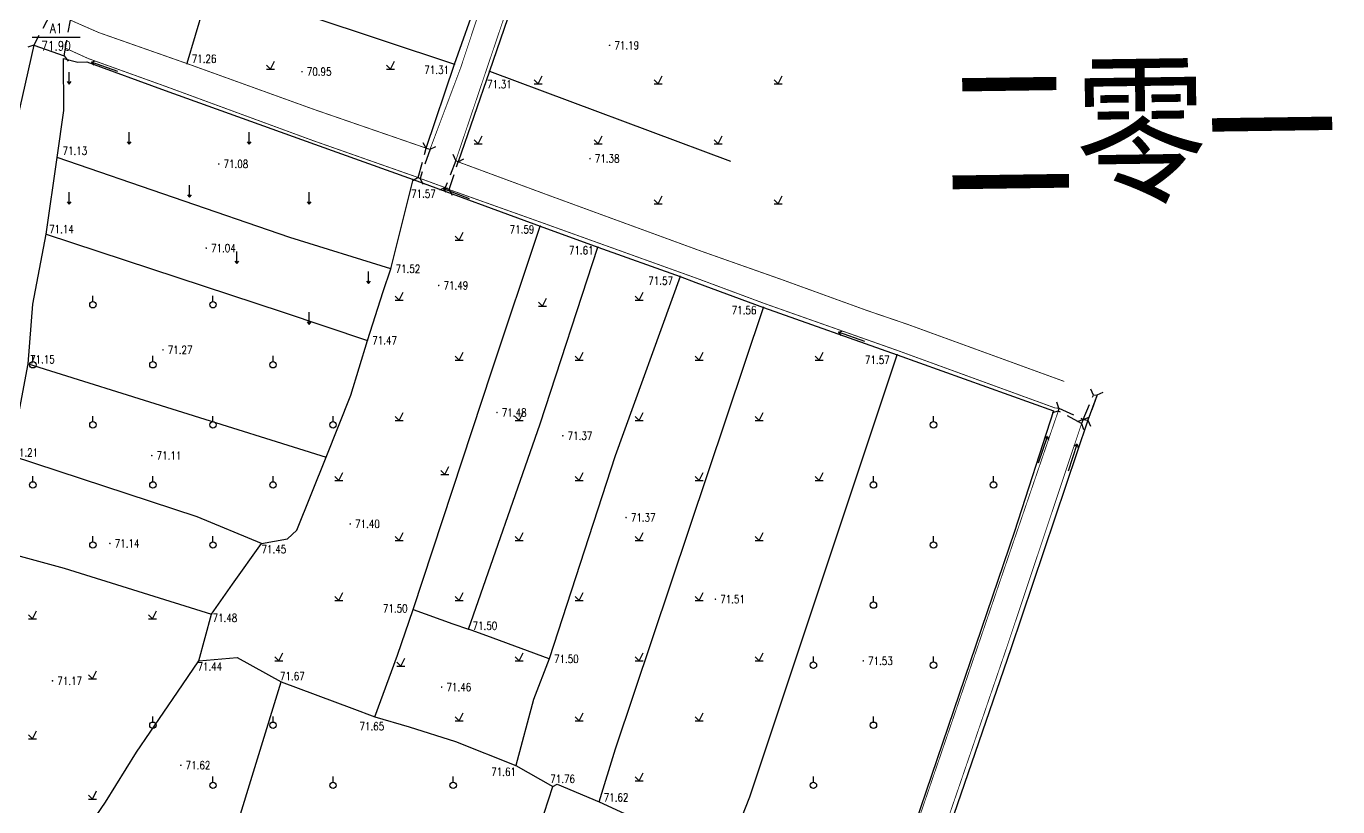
# Model space of a CAD drawing. Extents: x 10519 to 17598, y -625 to 2857.
# Drawn here: x 14076.6 to 14240.4, y 324.6 to 422 of the extents above; entities that cross this region are included whole.
import ezdxf
from ezdxf.enums import TextEntityAlignment as Align

# ---------------------------------------------------------------- set-up
doc = ezdxf.new("R2010")
doc.units = 0
doc.header["$MEASUREMENT"] = 0
doc.linetypes.add('X3', pattern=[5, 4, -1])
doc.linetypes.add('X5', pattern=[3, 2, -1])
doc.layers.get('0').update_dxf_attribs({"linetype": 'CONTINUOUS'})
for name, color, linetype in [('0000原地形', 252, 'CONTINUOUS'), ('000道路名称', 6, 'CONTINUOUS'), ('GCD', 224, 'CONTINUOUS')]:
    doc.layers.add(name, color=color, linetype=linetype)
doc.styles.add('HZ', font='txt8.shx', dxfattribs={"width": 0.8, "bigfont": 'hz.shx'})
doc.styles.get("Standard").update_dxf_attribs({"font": 'txt8.shx', "width": 0.8, "bigfont": 'hz.shx'})
doc.styles.add('黑体', font='SIMHEI.TTF', dxfattribs={"width": 0.8})
doc.linetypes.add('10421', pattern='A,2,[150,AAA.SHX,S=1,R=0,X=0,Y=1],1e-11', length=2)

# ---------------------------------------------------------------- blocks, each defined once
blk = doc.blocks.new('GC200')
at = {"linetype": 'Continuous', "const_width": 0.2, "flags": 128}
blk.add_lwpolyline([(-0.1, 0, 1), (0.1, 0, 1)], format="xyb", close=True, dxfattribs=at)

msp = doc.modelspace()

# ---------------------------------------------------------------- linework, layer by layer
at = {"layer": '0000原地形', "linetype": 'Continuous'}
for p, q in [((14140.37, 433.56, 70.89), (14134.45, 416.43, 70.89)), ((14130.1, 417.29), (14134.32, 429.25)), ((14098.73, 424.38), (14096.67, 417.38)), ((14111.75, 423.39), (14130.1, 417.29)), ((14077.55, 419.67), (14074.73, 407.11)), ((14077.55, 419.67), (14076.79, 419.43)), ((14077.32, 420.69), (14083.32, 420.69)), ((14077.55, 419.67), (14081.35, 418.33)), ((14081.27, 418, 71.2), (14083.04, 417.54, 71.2)), ((14081.28, 411.51, 71.92), (14081.27, 418, 71.92)), ((14081.27, 418, 71.92), (14081.27, 418, 71.92)), ((14081.35, 418.33), (14081.82, 417.68)), ((14083.04, 417.54, 71.2), (14084.15, 417.6, 71.2)), ((14084.15, 417.6, 71.2), (14093.94, 414, 71.2)), ((14126.57, 406.81), (14130.1, 417.29)), ((14134.45, 416.43, 70.89), (14130.54, 405.11, 70.89)), ((14134.45, 416.43, 70.89), (14164.55, 405.19, 70.89)), ((14093.94, 414, 71.2), (14112.61, 407.32, 71.2)), ((14080.47, 405.66, 71.92), (14081.28, 411.51, 71.92)), ((14112.61, 407.32, 71.2), (14124.91, 402.9, 71.2)), ((14126.57, 406.81), (14126.17, 407.5)), ((14126.57, 406.81), (14127.04, 406.69)), ((14127.04, 406.69), (14127.76, 407.04)), ((14079.09, 396.06, 71.92), (14080.47, 405.66, 71.92)), ((14109.51, 395.68, 71.15), (14080.47, 405.66, 71.15)), ((14130.26, 405.29), (14129.94, 406.02)), ((14130.26, 405.29), (14130.54, 405.11)), ((14130.54, 405.11), (14131.26, 405.48)), ((14125.57, 403.14), (14124.87, 402.74)), ((14125.57, 403.14), (14125.79, 403.04)), ((14125.79, 403.04), (14126.14, 402.33)), ((14124.91, 402.9, 71.2), (14140.81, 397.08, 71.2)), ((14128.93, 401.89), (14128.2, 401.57)), ((14128.93, 401.89), (14129.44, 401.64)), ((14129.44, 401.64), (14129.81, 400.93)), ((14134.74, 379, 71.44), (14140.81, 397.08, 71.44)), ((14140.81, 397.08, 71.2), (14148.01, 394.45, 71.2)), ((14077.42, 387.35, 71.92), (14079.09, 396.06, 71.92)), ((14079.09, 396.06, 71.14), (14108.58, 386.39, 71.14)), ((14122.13, 391.75, 71.15), (14109.51, 395.68, 71.15)), ((14140.81, 372.4, 71.44), (14148.01, 394.45, 71.44)), ((14148.01, 394.45, 71.2), (14158.26, 390.8, 71.2)), ((14158.26, 390.8, 71.57), (14150.18, 368.4, 71.57)), ((14158.26, 390.8, 71.2), (14160.23, 390.06, 71.2)), ((14160.23, 390.06, 71.2), (14168.68, 386.94, 71.2)), ((14076.82, 379.89, 71.92), (14077.42, 387.35, 71.92)), ((14150.21, 331.81, 71.44), (14168.68, 386.94, 71.44)), ((14168.68, 386.94, 71.2), (14185.38, 381.02, 71.2)), ((14108.58, 386.39, 71.14), (14119.22, 382.82, 71.14)), ((14167, 325.82, 71.44), (14185.38, 381.02, 71.44)), ((14185.38, 381.02, 71.2), (14204.91, 374.03, 71.2)), ((14075.28, 371.68, 71.92), (14076.82, 379.89, 71.92)), ((14076.82, 379.89, 71.15), (14114.04, 368.25, 71.15)), ((14124.94, 349.22, 71.44), (14134.74, 379, 71.44)), ((14210.38, 376.01), (14209.2, 372.85)), ((14209.89, 375.98), (14209.59, 376.72)), ((14209.89, 375.98), (14210.38, 376.01)), ((14210.38, 376.01), (14211.11, 376.34)), ((14204.91, 374.03), (14200.04, 358.96)), ((14205.51, 374), (14204.74, 373.77)), ((14205.59, 374.34), (14205.31, 375.09)), ((14205.59, 374.34), (14205.51, 374)), ((14131.85, 346.77, 71.44), (14140.81, 372.4, 71.44)), ((14209.2, 372.85), (14199.57, 344.31)), ((14208.62, 372.96), (14207.88, 372.66)), ((14208.62, 372.96), (14208.43, 372.46)), ((14208.43, 372.46), (14208.66, 371.7)), ((14208.62, 372.96), (14209.37, 373.25)), ((14208.62, 372.96), (14209.2, 372.85)), ((14209.2, 372.85), (14209.53, 372.12)), ((14097.93, 360.78, 71.45), (14074.75, 368.4, 71.45)), ((14110.39, 359.14, 71.48), (14114.04, 368.25, 71.48)), ((14150.18, 368.4, 71.57), (14141.92, 343.05, 71.57)), ((14105.98, 357.44, 71.45), (14097.93, 360.78, 71.45)), ((14109.22, 358.03, 71.48), (14110.39, 359.14, 71.48)), ((14200.04, 358.96), (14187.58, 322.37)), ((14102.36, 352.4, 71.48), (14105.98, 357.44, 71.48)), ((14105.98, 357.44, 71.48), (14109.22, 358.03, 71.48)), ((14073.05, 356.62, 71.3), (14081.33, 354.38, 71.3)), ((14081.33, 354.38, 71.3), (14099.74, 348.64, 71.3)), ((14099.74, 348.64, 71.48), (14102.36, 352.4, 71.48)), ((14122.96, 343.53, 71.44), (14124.94, 349.22, 71.44)), ((14124.94, 349.22, 71.44), (14129.9, 347.43, 71.44)), ((14129.9, 347.43, 71.44), (14131.85, 346.77, 71.44)), ((14134.9, 345.64, 71.57), (14131.85, 346.77, 71.57)), ((14141.92, 343.05, 71.57), (14134.9, 345.64, 71.57)), ((14199.57, 344.31), (14188.41, 311.78)), ((14098.16, 342.79, 71.44), (14102.94, 343.21, 71.44)), ((14102.94, 343.21, 71.44), (14108.43, 340.18, 71.44)), ((14120.16, 335.82, 71.44), (14122.96, 343.53, 71.44)), ((14141.92, 343.05, 71.5), (14139.94, 337.98, 71.5)), ((14102.49, 320.86, 71.67), (14108.43, 340.18, 71.67)), ((14108.43, 340.18, 71.44), (14117.27, 336.89, 71.44)), ((14139.94, 337.98, 71.5), (14137.75, 329.75, 71.5)), ((14117.27, 336.89, 71.44), (14120.16, 335.82, 71.44)), ((14120.16, 335.82, 71.44), (14124.42, 334.55, 71.44)), ((14124.42, 334.55, 71.44), (14130.21, 332.76, 71.44)), ((14130.21, 332.76, 71.44), (14137.75, 329.75, 71.44)), ((14148.18, 325.22, 71.44), (14150.21, 331.81, 71.44)), ((14137.75, 329.75, 71.44), (14142.39, 327.14, 71.44)), ((14140.76, 322.12, 71.55), (14142.39, 327.14, 71.55)), ((14142.39, 327.14, 71.44), (14142.93, 327.41, 71.44)), ((14142.93, 327.41, 71.44), (14148.18, 325.22, 71.44)), ((14148.18, 325.22, 71.44), (14155.04, 322.06, 71.44)), ((14163.83, 317.83, 71.44), (14167, 325.82, 71.44))]:
    msp.add_line(p, q, dxfattribs=at)
at = {"layer": '0000原地形', "linetype": 'X5'}
for p, q in [((14079.6, 423.52), (14077.55, 419.67)), ((14081.35, 418.33), (14082.11, 422.8)), ((14125.57, 403.14), (14126.57, 406.81)), ((14127.04, 406.69), (14125.79, 403.04)), ((14130.26, 405.29), (14128.93, 401.89)), ((14129.44, 401.64), (14130.54, 405.11)), ((14208.62, 372.96), (14209.89, 375.98)), ((14210.38, 376.01), (14209.2, 372.85)), ((14208.43, 372.46), (14205.51, 374)), ((14205.59, 374.34), (14208.62, 372.96))]:
    msp.add_line(p, q, dxfattribs=at)
at = {"layer": '0000原地形'}
for p, q in [((14081.95, 414.82), (14081.95, 416.32)), ((14084.74, 417.57), (14085.22, 417.7)), ((14088.04, 416.39), (14084.74, 417.57)), ((14084.74, 417.57), (14085.03, 417.16)), ((14106.61, 417.19), (14107.11, 416.69)), ((14106.61, 416.69), (14107.61, 416.69)), ((14107.11, 416.69), (14107.61, 417.69)), ((14121.61, 417.19), (14122.11, 416.69)), ((14121.61, 416.69), (14122.61, 416.69)), ((14122.11, 416.69), (14122.61, 417.69)), ((14081.7, 415.12), (14081.95, 414.82)), ((14081.95, 414.82), (14082.2, 415.12)), ((14140.04, 415.36), (14140.54, 414.86)), ((14140.04, 414.86), (14141.04, 414.86)), ((14140.54, 414.86), (14141.04, 415.86)), ((14155.04, 415.36), (14155.54, 414.86)), ((14155.04, 414.86), (14156.04, 414.86)), ((14155.54, 414.86), (14156.04, 415.86)), ((14170.04, 415.36), (14170.54, 414.86)), ((14170.04, 414.86), (14171.04, 414.86)), ((14170.54, 414.86), (14171.04, 415.86)), ((14089.45, 407.32), (14089.45, 408.82)), ((14104.45, 407.32), (14104.45, 408.82)), ((14133.04, 407.36), (14133.54, 408.36)), ((14148.04, 407.36), (14148.54, 408.36)), ((14163.04, 407.36), (14163.54, 408.36)), ((14089.2, 407.62), (14089.45, 407.32)), ((14089.45, 407.32), (14089.7, 407.62)), ((14104.2, 407.62), (14104.45, 407.32)), ((14104.45, 407.32), (14104.7, 407.62)), ((14132.54, 407.86), (14133.04, 407.36)), ((14132.54, 407.36), (14133.54, 407.36)), ((14147.54, 407.86), (14148.04, 407.36)), ((14147.54, 407.36), (14148.54, 407.36)), ((14162.54, 407.86), (14163.04, 407.36)), ((14162.54, 407.36), (14163.54, 407.36)), ((14096.98, 400.7), (14096.98, 402.2)), ((14128.71, 401.75), (14129.2, 401.87)), ((14131.97, 400.48), (14128.71, 401.75)), ((14128.71, 401.75), (14128.99, 401.33)), ((14081.7, 400.12), (14081.95, 399.82)), ((14081.95, 399.82), (14081.95, 401.32)), ((14081.95, 399.82), (14082.2, 400.12)), ((14096.73, 401), (14096.98, 400.7)), ((14096.98, 400.7), (14097.23, 401)), ((14111.7, 400.12), (14111.95, 399.82)), ((14111.95, 399.82), (14111.95, 401.32)), ((14111.95, 399.82), (14112.2, 400.12)), ((14155.04, 400.36), (14155.54, 399.86)), ((14155.04, 399.86), (14156.04, 399.86)), ((14155.54, 399.86), (14156.04, 400.86)), ((14170.04, 400.36), (14170.54, 399.86)), ((14170.04, 399.86), (14171.04, 399.86)), ((14170.54, 399.86), (14171.04, 400.86)), ((14130.16, 395.83), (14130.66, 395.33)), ((14130.16, 395.33), (14131.16, 395.33)), ((14130.66, 395.33), (14131.16, 396.33)), ((14102.89, 392.42), (14102.89, 393.92)), ((14102.64, 392.72), (14102.89, 392.42)), ((14102.89, 392.42), (14103.14, 392.72)), ((14119.11, 390.2), (14119.36, 389.9)), ((14119.36, 389.9), (14119.36, 391.4)), ((14119.36, 389.9), (14119.61, 390.2)), ((14084.92, 387.67), (14084.92, 388.37)), ((14099.92, 387.67), (14099.92, 388.37)), ((14122.66, 388.33), (14123.16, 387.83)), ((14123.16, 387.83), (14123.66, 388.83)), ((14152.66, 388.33), (14153.16, 387.83)), ((14153.16, 387.83), (14153.66, 388.83)), ((14122.66, 387.83), (14123.66, 387.83)), ((14140.6, 387.57), (14141.1, 387.07)), ((14140.6, 387.07), (14141.6, 387.07)), ((14141.1, 387.07), (14141.6, 388.07)), ((14152.66, 387.83), (14153.66, 387.83)), ((14111.7, 385.12), (14111.95, 384.82)), ((14111.95, 384.82), (14111.95, 386.32)), ((14111.95, 384.82), (14112.2, 385.12)), ((14178.04, 383.85), (14178.52, 383.98)), ((14181.33, 382.67), (14178.04, 383.85)), ((14178.04, 383.85), (14178.33, 383.44)), ((14077.42, 380.17), (14077.42, 380.87)), ((14092.42, 380.17), (14092.42, 380.87)), ((14107.42, 380.17), (14107.42, 380.87)), ((14130.16, 380.83), (14130.66, 380.33)), ((14130.16, 380.33), (14131.16, 380.33)), ((14130.66, 380.33), (14131.16, 381.33)), ((14145.16, 380.83), (14145.66, 380.33)), ((14145.16, 380.33), (14146.16, 380.33)), ((14145.66, 380.33), (14146.16, 381.33)), ((14160.16, 380.83), (14160.66, 380.33)), ((14160.16, 380.33), (14161.16, 380.33)), ((14160.66, 380.33), (14161.16, 381.33)), ((14175.16, 380.83), (14175.66, 380.33)), ((14175.16, 380.33), (14176.16, 380.33)), ((14175.66, 380.33), (14176.16, 381.33)), ((14123.16, 372.83), (14123.66, 373.83)), ((14138.16, 372.83), (14138.66, 373.83)), ((14153.16, 372.83), (14153.66, 373.83)), ((14168.16, 372.83), (14168.66, 373.83)), ((14084.92, 372.67), (14084.92, 373.37)), ((14099.92, 372.67), (14099.92, 373.37)), ((14114.92, 372.67), (14114.92, 373.37)), ((14122.66, 373.33), (14123.16, 372.83)), ((14122.66, 372.83), (14123.66, 372.83)), ((14137.66, 373.33), (14138.16, 372.83)), ((14137.66, 372.83), (14138.66, 372.83)), ((14152.66, 373.33), (14153.16, 372.83)), ((14152.66, 372.83), (14153.66, 372.83)), ((14167.66, 373.33), (14168.16, 372.83)), ((14167.66, 372.83), (14168.66, 372.83)), ((14189.92, 372.67), (14189.92, 373.37)), ((14203.02, 367.51), (14204.16, 370.82)), ((14204.16, 370.82), (14203.76, 370.52)), ((14204.16, 370.82), (14204.3, 370.34)), ((14206.77, 366.55), (14207.85, 369.88)), ((14207.85, 369.88), (14207.45, 369.58)), ((14207.85, 369.88), (14208, 369.4)), ((14128.88, 366.06), (14129.38, 367.06)), ((14077.42, 365.17), (14077.42, 365.87)), ((14092.42, 365.17), (14092.42, 365.87)), ((14107.42, 365.17), (14107.42, 365.87)), ((14115.16, 365.83), (14115.66, 365.33)), ((14115.16, 365.33), (14116.16, 365.33)), ((14115.66, 365.33), (14116.16, 366.33)), ((14128.38, 366.56), (14128.88, 366.06)), ((14128.38, 366.06), (14129.38, 366.06)), ((14145.16, 365.83), (14145.66, 365.33)), ((14145.16, 365.33), (14146.16, 365.33)), ((14145.66, 365.33), (14146.16, 366.33)), ((14160.16, 365.83), (14160.66, 365.33)), ((14160.16, 365.33), (14161.16, 365.33)), ((14160.66, 365.33), (14161.16, 366.33)), ((14175.16, 365.83), (14175.66, 365.33)), ((14175.16, 365.33), (14176.16, 365.33)), ((14175.66, 365.33), (14176.16, 366.33)), ((14182.42, 365.17), (14182.42, 365.87)), ((14197.42, 365.17), (14197.42, 365.87)), ((14123.16, 357.83), (14123.66, 358.83)), ((14138.16, 357.83), (14138.66, 358.83)), ((14153.16, 357.83), (14153.66, 358.83)), ((14168.16, 357.83), (14168.66, 358.83)), ((14084.92, 357.67), (14084.92, 358.37)), ((14099.92, 357.67), (14099.92, 358.37)), ((14122.66, 358.33), (14123.16, 357.83)), ((14122.66, 357.83), (14123.66, 357.83)), ((14137.66, 358.33), (14138.16, 357.83)), ((14137.66, 357.83), (14138.66, 357.83)), ((14152.66, 358.33), (14153.16, 357.83)), ((14152.66, 357.83), (14153.66, 357.83)), ((14167.66, 358.33), (14168.16, 357.83)), ((14167.66, 357.83), (14168.66, 357.83)), ((14189.92, 357.67), (14189.92, 358.37)), ((14115.16, 350.83), (14115.66, 350.33)), ((14115.66, 350.33), (14116.16, 351.33)), ((14130.16, 350.83), (14130.66, 350.33)), ((14130.66, 350.33), (14131.16, 351.33)), ((14145.16, 350.83), (14145.66, 350.33)), ((14145.66, 350.33), (14146.16, 351.33)), ((14160.16, 350.83), (14160.66, 350.33)), ((14160.66, 350.33), (14161.16, 351.33)), ((14182.42, 350.17), (14182.42, 350.87)), ((14077.36, 348.06), (14077.86, 349.06)), ((14092.36, 348.06), (14092.86, 349.06)), ((14115.16, 350.33), (14116.16, 350.33)), ((14130.16, 350.33), (14131.16, 350.33)), ((14145.16, 350.33), (14146.16, 350.33)), ((14160.16, 350.33), (14161.16, 350.33)), ((14076.86, 348.56), (14077.36, 348.06)), ((14076.86, 348.06), (14077.86, 348.06)), ((14091.86, 348.56), (14092.36, 348.06)), ((14091.86, 348.06), (14092.86, 348.06)), ((14107.66, 343.33), (14108.16, 342.83)), ((14107.66, 342.83), (14108.66, 342.83)), ((14108.16, 342.83), (14108.66, 343.83)), ((14122.9, 342.66), (14123.4, 342.16)), ((14123.4, 342.16), (14123.9, 343.16)), ((14137.66, 343.33), (14138.16, 342.83)), ((14137.66, 342.83), (14138.66, 342.83)), ((14138.16, 342.83), (14138.66, 343.83)), ((14152.66, 343.33), (14153.16, 342.83)), ((14152.66, 342.83), (14153.66, 342.83)), ((14153.16, 342.83), (14153.66, 343.83)), ((14167.66, 343.33), (14168.16, 342.83)), ((14167.66, 342.83), (14168.66, 342.83)), ((14168.16, 342.83), (14168.66, 343.83)), ((14174.92, 342.67), (14174.92, 343.37)), ((14189.92, 342.67), (14189.92, 343.37)), ((14084.36, 341.06), (14084.86, 340.56)), ((14084.86, 340.56), (14085.36, 341.56)), ((14122.9, 342.16), (14123.9, 342.16)), ((14084.36, 340.56), (14085.36, 340.56)), ((14092.42, 335.17), (14092.42, 335.87)), ((14107.42, 335.17), (14107.42, 335.87)), ((14130.66, 335.33), (14131.16, 336.33)), ((14145.66, 335.33), (14146.16, 336.33)), ((14160.66, 335.33), (14161.16, 336.33)), ((14182.42, 335.17), (14182.42, 335.87)), ((14130.16, 335.83), (14130.66, 335.33)), ((14130.16, 335.33), (14131.16, 335.33)), ((14145.16, 335.83), (14145.66, 335.33)), ((14145.16, 335.33), (14146.16, 335.33)), ((14160.16, 335.83), (14160.66, 335.33)), ((14160.16, 335.33), (14161.16, 335.33)), ((14076.86, 333.56), (14077.36, 333.06)), ((14076.86, 333.06), (14077.86, 333.06)), ((14077.36, 333.06), (14077.86, 334.06)), ((14099.92, 327.67), (14099.92, 328.37)), ((14114.92, 327.67), (14114.92, 328.37)), ((14129.92, 327.67), (14129.92, 328.37)), ((14152.66, 328.33), (14153.16, 327.83)), ((14152.66, 327.83), (14153.66, 327.83)), ((14153.16, 327.83), (14153.66, 328.83)), ((14174.92, 327.67), (14174.92, 328.37)), ((14084.36, 326.06), (14084.86, 325.56)), ((14084.86, 325.56), (14085.36, 326.56)), ((14084.36, 325.56), (14085.36, 325.56))]:
    msp.add_line(p, q, dxfattribs=at)
at = {"layer": '0000原地形', "linetype": '10421'}
for p, q in [((14122.13, 391.75, 71.15), (14124.91, 402.9, 71.15)), ((14121.17, 388.9, 71.15), (14122.13, 391.75, 71.15)), ((14119.22, 382.82, 71.15), (14121.17, 388.9, 71.15)), ((14117.13, 375.96, 71.15), (14119.22, 382.82, 71.15)), ((14114.04, 368.25, 71.15), (14117.13, 375.96, 71.15)), ((14098.16, 342.79, 71.77), (14099.74, 348.64, 71.77)), ((14095.49, 338.91, 71.77), (14098.16, 342.79, 71.77)), ((14090.39, 331.42, 71.77), (14095.49, 338.91, 71.77)), ((14086.51, 325.18, 71.77), (14090.39, 331.42, 71.77)), ((14083.56, 320.87, 71.77), (14086.51, 325.18, 71.77))]:
    msp.add_line(p, q, dxfattribs=at)
at = {"layer": '0000原地形', "linetype": 'X3', "const_width": 0.1, "elevation": 70.87, "flags": 128}
msp.add_lwpolyline([(14181.33, 564.6), (14179.61, 559.77), (14172.42, 538.68), (14152.3, 480.44), (14143.42, 454.7), (14130.85, 416.82), (14127.04, 406.69)], dxfattribs=at)
at = {"layer": '0000原地形', "linetype": 'Continuous', "const_width": 0.1, "flags": 128}
for points in [[(14130.26, 405.29), (14139.82, 433.59), (14150.1, 463.65), (14163.31, 501.75), (14167.67, 514.68), (14172.93, 529.67), (14182.88, 558.84), (14184.58, 563.83)], [(14081.52, 419.29), (14084.33, 418.01), (14094.11, 414.49), (14112.39, 407.77), (14125.57, 403.14)], [(14125.79, 403.04), (14128.93, 401.89)], [(14129.44, 401.64), (14129.44, 401.64), (14140.67, 397.64), (14160.34, 390.57), (14168.89, 387.39), (14185.47, 381.54), (14205.11, 374.38), (14205.59, 374.34)], [(14205.51, 374), (14200.29, 358.77), (14187.85, 322.4), (14184.87, 313.41), (14177.75, 292.56), (14170.53, 271.11), (14155.84, 228.03), (14146.83, 201.59), (14135.78, 169.55)]]:
    msp.add_lwpolyline(points, dxfattribs=at)
at = {"layer": '0000原地形', "linetype": 'X3', "const_width": 0.1, "flags": 128}
for points in [[(14082.11, 422.8), (14085.65, 421.25), (14096.67, 417.38), (14112.6, 411.63), (14126.57, 406.81)], [(14130.54, 405.11), (14130.54, 405.11), (14141.85, 400.93), (14160.84, 393.98), (14170.88, 390.44), (14170.88, 390.44), (14181.58, 386.56), (14186.65, 384.83), (14206.26, 377.69)], [(14208.43, 372.46), (14199.07, 344.48), (14187.91, 311.94), (14177.15, 279.95), (14170.29, 259.72), (14151.6, 205.43), (14139.2, 168.69)]]:
    msp.add_lwpolyline(points, dxfattribs=at)
at = {"layer": '0000原地形', "linetype": 'Continuous'}
msp.add_arc((14200.36, 358.86), 0.336, 161.0733, 161.1178, dxfattribs=at)
at = {"layer": '0000原地形'}
for centre in [(14084.92, 387.27), (14099.92, 387.27), (14077.42, 379.77), (14092.42, 379.77), (14107.42, 379.77), (14084.92, 372.27), (14099.92, 372.27), (14114.92, 372.27), (14189.92, 372.27), (14077.42, 364.77), (14092.42, 364.77), (14107.42, 364.77), (14182.42, 364.77), (14197.42, 364.77), (14084.92, 357.27), (14099.92, 357.27), (14189.92, 357.27), (14182.42, 349.77), (14174.92, 342.27), (14189.92, 342.27), (14092.42, 334.77), (14107.42, 334.77), (14182.42, 334.77), (14099.92, 327.27), (14114.92, 327.27), (14129.92, 327.27), (14174.92, 327.27)]:
    msp.add_ellipse(centre, major_axis=(-0.283, 0.283), ratio=1, start_param=3.926991, end_param=10.210176, dxfattribs=at)

# ---------------------------------------------------------------- block references
at = {"layer": 'GCD', "linetype": 'Continuous'}
ref = msp.add_blockref('GC200', (14149.46, 419.65, 71.19), dxfattribs=dict(at, xscale=0.5, yscale=0.5, zscale=0.5))
ref.add_attrib('height', '71.19', dxfattribs={"linetype": 'Continuous', "height": 1, "style": 'HZ', "width": 0.8}).set_placement((14150.06, 419.65, 71.19), align=Align.MIDDLE_LEFT)
ref = msp.add_blockref('GC200', (14096.67, 417.38, 71.26), dxfattribs=dict(at, xscale=0.5, yscale=0.5, zscale=0.5))
ref.add_attrib('height', '71.26', dxfattribs={"linetype": 'Continuous', "height": 1, "style": 'HZ', "width": 0.8}).set_placement((14097.27, 417.98, 71.26), align=Align.MIDDLE_LEFT)
ref = msp.add_blockref('GC200', (14111.04, 416.37, 70.95), dxfattribs=dict(at, xscale=0.5, yscale=0.5, zscale=0.5))
ref.add_attrib('height', '70.95', dxfattribs={"linetype": 'Continuous', "height": 1, "style": 'HZ', "width": 0.8}).set_placement((14111.64, 416.37, 70.95), align=Align.MIDDLE_LEFT)
ref = msp.add_blockref('GC200', (14130.1, 417.29, 71.31), dxfattribs=dict(at, xscale=0.5, yscale=0.5, zscale=0.5))
ref.add_attrib('height', '71.31', dxfattribs={"linetype": 'Continuous', "height": 1, "style": 'HZ', "width": 0.8}).set_placement((14126.32, 416.59, 71.31), align=Align.MIDDLE_LEFT)
ref = msp.add_blockref('GC200', (14134.45, 416.43, 71.31), dxfattribs=dict(at, xscale=0.5, yscale=0.5, zscale=0.5))
ref.add_attrib('height', '71.31', dxfattribs={"linetype": 'Continuous', "height": 1, "style": 'HZ', "width": 0.8}).set_placement((14134.16, 414.8, 71.31), align=Align.MIDDLE_LEFT)
ref = msp.add_blockref('GC200', (14080.47, 405.66, 71.13), dxfattribs=dict(at, xscale=0.5, yscale=0.5, zscale=0.5))
ref.add_attrib('height', '71.13', dxfattribs={"linetype": 'Continuous', "height": 1, "style": 'HZ', "width": 0.8}).set_placement((14081.13, 406.49, 71.13), align=Align.MIDDLE_LEFT)
ref = msp.add_blockref('GC200', (14100.64, 404.84, 71.08), dxfattribs=dict(at, xscale=0.5, yscale=0.5, zscale=0.5))
ref.add_attrib('height', '71.08', dxfattribs={"linetype": 'Continuous', "height": 1, "style": 'HZ', "width": 0.8}).set_placement((14101.24, 404.84, 71.08), align=Align.MIDDLE_LEFT)
ref = msp.add_blockref('GC200', (14147.02, 405.51, 71.38), dxfattribs=dict(at, xscale=0.5, yscale=0.5, zscale=0.5))
ref.add_attrib('height', '71.38', dxfattribs={"linetype": 'Continuous', "height": 1, "style": 'HZ', "width": 0.8}).set_placement((14147.62, 405.51, 71.38), align=Align.MIDDLE_LEFT)
ref = msp.add_blockref('GC200', (14124.91, 402.9, 71.57), dxfattribs=dict(at, xscale=0.5, yscale=0.5, zscale=0.5))
ref.add_attrib('height', '71.57', dxfattribs={"linetype": 'Continuous', "height": 1, "style": 'HZ', "width": 0.8}).set_placement((14124.67, 401.13, 71.57), align=Align.MIDDLE_LEFT)
ref = msp.add_blockref('GC200', (14079.09, 396.06, 71.14), dxfattribs=dict(at, xscale=0.5, yscale=0.5, zscale=0.5))
ref.add_attrib('height', '71.14', dxfattribs={"linetype": 'Continuous', "height": 1, "style": 'HZ', "width": 0.8}).set_placement((14079.45, 396.71, 71.14), align=Align.MIDDLE_LEFT)
ref = msp.add_blockref('GC200', (14140.81, 397.08, 71.59), dxfattribs=dict(at, xscale=0.5, yscale=0.5, zscale=0.5))
ref.add_attrib('height', '71.59', dxfattribs={"linetype": 'Continuous', "height": 1, "style": 'HZ', "width": 0.8}).set_placement((14136.98, 396.68, 71.59), align=Align.MIDDLE_LEFT)
ref = msp.add_blockref('GC200', (14099.08, 394.34, 71.04), dxfattribs=dict(at, xscale=0.5, yscale=0.5, zscale=0.5))
ref.add_attrib('height', '71.04', dxfattribs={"linetype": 'Continuous', "height": 1, "style": 'HZ', "width": 0.8}).set_placement((14099.68, 394.34, 71.04), align=Align.MIDDLE_LEFT)
ref = msp.add_blockref('GC200', (14148.01, 394.45, 71.61), dxfattribs=dict(at, xscale=0.5, yscale=0.5, zscale=0.5))
ref.add_attrib('height', '71.61', dxfattribs={"linetype": 'Continuous', "height": 1, "style": 'HZ', "width": 0.8}).set_placement((14144.38, 394.06, 71.61), align=Align.MIDDLE_LEFT)
ref = msp.add_blockref('GC200', (14122.13, 391.75, 71.52), dxfattribs=dict(at, xscale=0.5, yscale=0.5, zscale=0.5))
ref.add_attrib('height', '71.52', dxfattribs={"linetype": 'Continuous', "height": 1, "style": 'HZ', "width": 0.8}).set_placement((14122.73, 391.75, 71.52), align=Align.MIDDLE_LEFT)
ref = msp.add_blockref('GC200', (14128.12, 389.68, 71.49), dxfattribs=dict(at, xscale=0.5, yscale=0.5, zscale=0.5))
ref.add_attrib('height', '71.49', dxfattribs={"linetype": 'Continuous', "height": 1, "style": 'HZ', "width": 0.8}).set_placement((14128.72, 389.68, 71.49), align=Align.MIDDLE_LEFT)
ref = msp.add_blockref('GC200', (14158.26, 390.8, 71.57), dxfattribs=dict(at, xscale=0.5, yscale=0.5, zscale=0.5))
ref.add_attrib('height', '71.57', dxfattribs={"linetype": 'Continuous', "height": 1, "style": 'HZ', "width": 0.8}).set_placement((14154.3, 390.27, 71.57), align=Align.MIDDLE_LEFT)
ref = msp.add_blockref('GC200', (14168.68, 386.94, 71.56), dxfattribs=dict(at, xscale=0.5, yscale=0.5, zscale=0.5))
ref.add_attrib('height', '71.56', dxfattribs={"linetype": 'Continuous', "height": 1, "style": 'HZ', "width": 0.8}).set_placement((14164.72, 386.59, 71.56), align=Align.MIDDLE_LEFT)
ref = msp.add_blockref('GC200', (14093.68, 381.64, 71.27), dxfattribs=dict(at, xscale=0.5, yscale=0.5, zscale=0.5))
ref.add_attrib('height', '71.27', dxfattribs={"linetype": 'Continuous', "height": 1, "style": 'HZ', "width": 0.8}).set_placement((14094.28, 381.64, 71.27), align=Align.MIDDLE_LEFT)
ref = msp.add_blockref('GC200', (14119.22, 382.82, 71.47), dxfattribs=dict(at, xscale=0.5, yscale=0.5, zscale=0.5))
ref.add_attrib('height', '71.47', dxfattribs={"linetype": 'Continuous', "height": 1, "style": 'HZ', "width": 0.8}).set_placement((14119.82, 382.82, 71.47), align=Align.MIDDLE_LEFT)
ref = msp.add_blockref('GC200', (14076.82, 379.89, 71.15), dxfattribs=dict(at, xscale=0.5, yscale=0.5, zscale=0.5))
ref.add_attrib('height', '71.15', dxfattribs={"linetype": 'Continuous', "height": 1, "style": 'HZ', "width": 0.8}).set_placement((14077.07, 380.45, 71.15), align=Align.MIDDLE_LEFT)
ref = msp.add_blockref('GC200', (14185.38, 381.02, 71.57), dxfattribs=dict(at, xscale=0.5, yscale=0.5, zscale=0.5))
ref.add_attrib('height', '71.57', dxfattribs={"linetype": 'Continuous', "height": 1, "style": 'HZ', "width": 0.8}).set_placement((14181.36, 380.37, 71.57), align=Align.MIDDLE_LEFT)
ref = msp.add_blockref('GC200', (14135.4, 373.81, 71.48), dxfattribs=dict(at, xscale=0.5, yscale=0.5, zscale=0.5))
ref.add_attrib('height', '71.48', dxfattribs={"linetype": 'Continuous', "height": 1, "style": 'HZ', "width": 0.8}).set_placement((14136, 373.81, 71.48), align=Align.MIDDLE_LEFT)
ref = msp.add_blockref('GC200', (14143.62, 370.91, 71.37), dxfattribs=dict(at, xscale=0.5, yscale=0.5, zscale=0.5))
ref.add_attrib('height', '71.37', dxfattribs={"linetype": 'Continuous', "height": 1, "style": 'HZ', "width": 0.8}).set_placement((14144.22, 370.91, 71.37), align=Align.MIDDLE_LEFT)
ref = msp.add_blockref('GC200', (14074.75, 368.4, 71.21), dxfattribs=dict(at, xscale=0.5, yscale=0.5, zscale=0.5))
ref.add_attrib('height', '71.21', dxfattribs={"linetype": 'Continuous', "height": 1, "style": 'HZ', "width": 0.8}).set_placement((14074.99, 368.81, 71.21), align=Align.MIDDLE_LEFT)
ref = msp.add_blockref('GC200', (14092.28, 368.43, 71.11), dxfattribs=dict(at, xscale=0.5, yscale=0.5, zscale=0.5))
ref.add_attrib('height', '71.11', dxfattribs={"linetype": 'Continuous', "height": 1, "style": 'HZ', "width": 0.8}).set_placement((14092.88, 368.43, 71.11), align=Align.MIDDLE_LEFT)
ref = msp.add_blockref('GC200', (14151.52, 360.7, 71.37), dxfattribs=dict(at, xscale=0.5, yscale=0.5, zscale=0.5))
ref.add_attrib('height', '71.37', dxfattribs={"linetype": 'Continuous', "height": 1, "style": 'HZ', "width": 0.8}).set_placement((14152.12, 360.7, 71.37), align=Align.MIDDLE_LEFT)
ref = msp.add_blockref('GC200', (14117.07, 359.9, 71.4), dxfattribs=dict(at, xscale=0.5, yscale=0.5, zscale=0.5))
ref.add_attrib('height', '71.40', dxfattribs={"linetype": 'Continuous', "height": 1, "style": 'HZ', "width": 0.8}).set_placement((14117.67, 359.9, 71.4), align=Align.MIDDLE_LEFT)
ref = msp.add_blockref('GC200', (14087.05, 357.47, 71.14), dxfattribs=dict(at, xscale=0.5, yscale=0.5, zscale=0.5))
ref.add_attrib('height', '71.14', dxfattribs={"linetype": 'Continuous', "height": 1, "style": 'HZ', "width": 0.8}).set_placement((14087.65, 357.47, 71.14), align=Align.MIDDLE_LEFT)
ref = msp.add_blockref('GC200', (14105.98, 357.44, 71.45), dxfattribs=dict(at, xscale=0.5, yscale=0.5, zscale=0.5))
ref.add_attrib('height', '71.45', dxfattribs={"linetype": 'Continuous', "height": 1, "style": 'HZ', "width": 0.8}).set_placement((14105.98, 356.74, 71.45), align=Align.MIDDLE_LEFT)
ref = msp.add_blockref('GC200', (14162.68, 350.5, 71.5), dxfattribs=dict(at, xscale=0.5, yscale=0.5, zscale=0.5))
ref.add_attrib('height', '71.51', dxfattribs={"linetype": 'Continuous', "height": 1, "style": 'HZ', "width": 0.8}).set_placement((14163.28, 350.5, 71.5), align=Align.MIDDLE_LEFT)
ref = msp.add_blockref('GC200', (14124.94, 349.22, 71.5), dxfattribs=dict(at, xscale=0.5, yscale=0.5, zscale=0.5))
ref.add_attrib('height', '71.50', dxfattribs={"linetype": 'Continuous', "height": 1, "style": 'HZ', "width": 0.8}).set_placement((14121.15, 349.35, 71.5), align=Align.MIDDLE_LEFT)
ref = msp.add_blockref('GC200', (14099.74, 348.64, 71.48), dxfattribs=dict(at, xscale=0.5, yscale=0.5, zscale=0.5))
ref.add_attrib('height', '71.48', dxfattribs={"linetype": 'Continuous', "height": 1, "style": 'HZ', "width": 0.8}).set_placement((14099.87, 348.17, 71.48), align=Align.MIDDLE_LEFT)
ref = msp.add_blockref('GC200', (14131.85, 346.77, 71.5), dxfattribs=dict(at, xscale=0.5, yscale=0.5, zscale=0.5))
ref.add_attrib('height', '71.50', dxfattribs={"linetype": 'Continuous', "height": 1, "style": 'HZ', "width": 0.8}).set_placement((14132.35, 347.19, 71.5), align=Align.MIDDLE_LEFT)
ref = msp.add_blockref('GC200', (14098.16, 342.79, 71.44), dxfattribs=dict(at, xscale=0.5, yscale=0.5, zscale=0.5))
ref.add_attrib('height', '71.44', dxfattribs={"linetype": 'Continuous', "height": 1, "style": 'HZ', "width": 0.8}).set_placement((14097.98, 342.09, 71.44), align=Align.MIDDLE_LEFT)
ref = msp.add_blockref('GC200', (14141.92, 343.05, 71.5), dxfattribs=dict(at, xscale=0.5, yscale=0.5, zscale=0.5))
ref.add_attrib('height', '71.50', dxfattribs={"linetype": 'Continuous', "height": 1, "style": 'HZ', "width": 0.8}).set_placement((14142.52, 343.05, 71.5), align=Align.MIDDLE_LEFT)
ref = msp.add_blockref('GC200', (14181.15, 342.8, 71.53), dxfattribs=dict(at, xscale=0.5, yscale=0.5, zscale=0.5))
ref.add_attrib('height', '71.53', dxfattribs={"linetype": 'Continuous', "height": 1, "style": 'HZ', "width": 0.8}).set_placement((14181.75, 342.8, 71.53), align=Align.MIDDLE_LEFT)
ref = msp.add_blockref('GC200', (14079.88, 340.31, 71.17), dxfattribs=dict(at, xscale=0.5, yscale=0.5, zscale=0.5))
ref.add_attrib('height', '71.17', dxfattribs={"linetype": 'Continuous', "height": 1, "style": 'HZ', "width": 0.8}).set_placement((14080.48, 340.31, 71.17), align=Align.MIDDLE_LEFT)
ref = msp.add_blockref('GC200', (14108.43, 340.18, 71.67), dxfattribs=dict(at, xscale=0.5, yscale=0.5, zscale=0.5))
ref.add_attrib('height', '71.67', dxfattribs={"linetype": 'Continuous', "height": 1, "style": 'HZ', "width": 0.8}).set_placement((14108.29, 340.9, 71.67), align=Align.MIDDLE_LEFT)
ref = msp.add_blockref('GC200', (14128.49, 339.53, 71.46), dxfattribs=dict(at, xscale=0.5, yscale=0.5, zscale=0.5))
ref.add_attrib('height', '71.46', dxfattribs={"linetype": 'Continuous', "height": 1, "style": 'HZ', "width": 0.8}).set_placement((14129.09, 339.53, 71.46), align=Align.MIDDLE_LEFT)
ref = msp.add_blockref('GC200', (14120.16, 335.82, 71.65), dxfattribs=dict(at, xscale=0.5, yscale=0.5, zscale=0.5))
ref.add_attrib('height', '71.65', dxfattribs={"linetype": 'Continuous', "height": 1, "style": 'HZ', "width": 0.8}).set_placement((14118.22, 334.64, 71.65), align=Align.MIDDLE_LEFT)
ref = msp.add_blockref('GC200', (14095.91, 329.77, 71.62), dxfattribs=dict(at, xscale=0.5, yscale=0.5, zscale=0.5))
ref.add_attrib('height', '71.62', dxfattribs={"linetype": 'Continuous', "height": 1, "style": 'HZ', "width": 0.8}).set_placement((14096.51, 329.77, 71.62), align=Align.MIDDLE_LEFT)
ref = msp.add_blockref('GC200', (14137.75, 329.75, 71.61), dxfattribs=dict(at, xscale=0.5, yscale=0.5, zscale=0.5))
ref.add_attrib('height', '71.61', dxfattribs={"linetype": 'Continuous', "height": 1, "style": 'HZ', "width": 0.8}).set_placement((14134.68, 328.95, 71.61), align=Align.MIDDLE_LEFT)
ref = msp.add_blockref('GC200', (14142.39, 327.14, 71.76), dxfattribs=dict(at, xscale=0.5, yscale=0.5, zscale=0.5))
ref.add_attrib('height', '71.76', dxfattribs={"linetype": 'Continuous', "height": 1, "style": 'HZ', "width": 0.8}).set_placement((14142.06, 328.08, 71.76), align=Align.MIDDLE_LEFT)
ref = msp.add_blockref('GC200', (14148.18, 325.22, 71.62), dxfattribs=dict(at, xscale=0.5, yscale=0.5, zscale=0.5))
ref.add_attrib('height', '71.62', dxfattribs={"linetype": 'Continuous', "height": 1, "style": 'HZ', "width": 0.8}).set_placement((14148.73, 325.76, 71.62), align=Align.MIDDLE_LEFT)

# ---------------------------------------------------------------- texts
at = {"layer": '0000原地形', "linetype": 'Continuous', "width": 0.8}
for s, p in [('A1', (14080.32, 421.79)), ('71.90', (14080.32, 419.59))]:
    msp.add_text(s, height=1.2, dxfattribs=at).set_placement(p, align=Align.MIDDLE)
at = {"layer": '000道路名称', "color": 0, "insert": (14058.46, 564.43), "char_height": 12.5, "width": 276.8896, "attachment_point": 1, "rotation": 0.8095, "style": '黑体'}
msp.add_mtext('    {\\H1.2x;本图为花园街道2014-02号地块征地红线图。征地面积为139808平方米。\\P                              \\P                              \\P                    衢州市规划局\\P                二零一四年五月}', dxfattribs=at)

doc.saveas('drawing.dxf')
